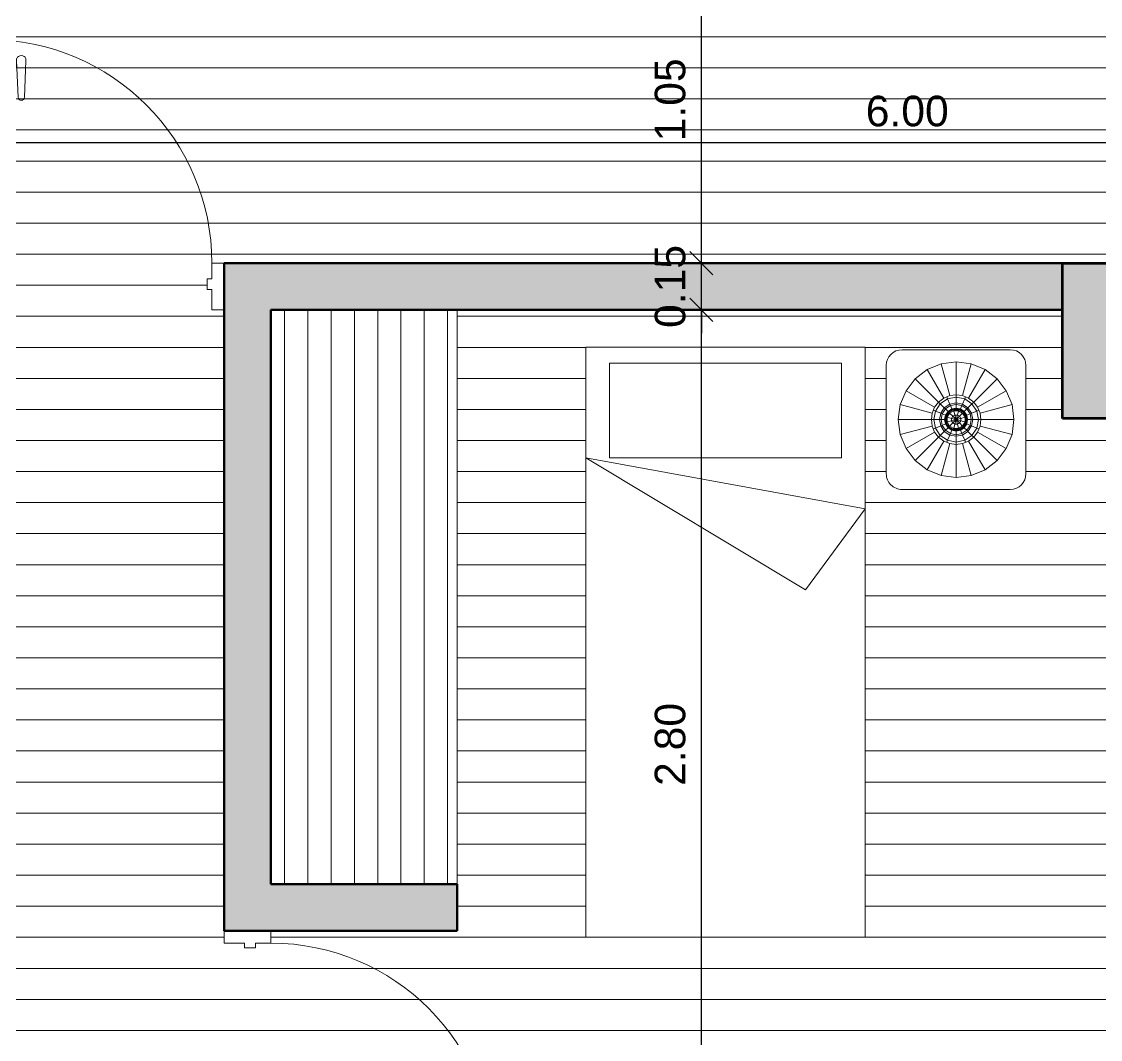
# Model space of a CAD drawing. Header units: metres. Extents: x 11 to 152, y 1 to 34.
# Drawn here: x 46.392 to 49.868, y 18.818 to 22.096 of the extents above; entities that cross this region are included whole.
import ezdxf

# ---------------------------------------------------------------- set-up
doc = ezdxf.new("R2010")
doc.units = ezdxf.units.M
for name, color, linetype, lineweight in [('A-ANNO-DIMS', 211, 'Continuous', 9), ('A-DETL-GENF', 92, 'Continuous', 9), ('A-DOOR', 31, 'Continuous', 9), ('A-DOOR-1', 31, 'Continuous', 18), ('A-FLOR-PATT', 8, 'Continuous', 9), ('A-WALL-1', 113, 'Continuous', 50), ('A-WALL-PATT-1', 111, 'Continuous', 9), ('E-LITE-EQPM', 33, 'Continuous', 9), ('G-IMPT', 8, 'Continuous', 9), ('I-FURN', 30, 'Continuous', 9), ('S-COLS', 52, 'Continuous', 9), ('S-COLS-1', 52, 'Continuous', 100)]:
    doc.layers.add(name, color=color, linetype=linetype, lineweight=lineweight)
doc.styles.add('Arial_1', font='Arial.ttf', dxfattribs={"height": 0.098353})
doc.dimstyles.new('Cota_1_25', dxfattribs={"dimscale": 0.3048, "dimtxt": 0.1, "dimasz": 0.246063, "dimexe": 0, "dimexo": 0.0625, "dimgap": 0.164042, "dimtad": 1, "dimrnd": 0.01, "dimzin": 0, "dimdsep": 46, "dimtxsty": 'Arial_1', "dimblk1": 'OBLIQUE', "dimblk2": 'OBLIQUE', "dimsah": 1, "dimcen": 0.09, "dimazin": 0, "dimtfac": 1, "dimtdec": 4, "dimtix": 1, "dimtmove": 0, "dimatfit": 3, "dimfxl": 0, "dimfxlon": 1, "dimtvp": 1, "dimtolj": 1, "dimtzin": 0, "dimarcsym": 2})

# ---------------------------------------------------------------- blocks, each defined once
blk = doc.blocks.new('M_Concrete-Square-Column - 500 x 500mm-1435712-1 Piso')
at = {"layer": 'S-COLS'}
blk.add_hatch(color=256, dxfattribs=at).paths.add_polyline_path([(-0.25, 0.25), (-0.25, -0.25), (0.25, -0.25), (0.25, 0.25)], flags=0)
at = {"layer": 'S-COLS-1'}
for p, q in [((-0.25, 0.25), (0.25, 0.25)), ((-0.25, -0.25), (-0.25, 0.25)), ((0.25, 0.25), (0.25, -0.25)), ((0.25, -0.25), (-0.25, -0.25))]:
    blk.add_line(p, q, dxfattribs=at)
blk = doc.blocks.new('EA-Sencilla abisagrada - 80 x 210-1204422-1 Piso')
at = {"layer": 'A-DETL-GENF'}
for p, q in [((0.244, -0.6091), (0.239, -0.7263)), ((0.269, -0.7263), (0.264, -0.6091)), ((0.4, -0.7263), (0.405, -0.6091)), ((0.425, -0.6091), (0.43, -0.7263)), ((0.299, -0.6988), (0.304, -0.6863)), ((0.304, -0.6863), (0.309, -0.6863)), ((0.309, -0.7513), (0.309, -0.6863)), ((0.365, -0.6863), (0.36, -0.6863)), ((0.36, -0.7513), (0.36, -0.6863)), ((0.37, -0.6988), (0.365, -0.6863)), ((0.239, -0.7338), (0.239, -0.7263)), ((0.269, -0.7038), (0.269, -0.7338)), ((0.299, -0.7063), (0.269, -0.7063)), ((0.299, -0.7388), (0.299, -0.6988)), ((0.37, -0.7388), (0.37, -0.6988)), ((0.37, -0.7063), (0.4, -0.7063)), ((0.4, -0.7038), (0.4, -0.7338)), ((0.43, -0.7338), (0.43, -0.7263)), ((0.269, -0.7313), (0.299, -0.7313)), ((0.299, -0.7388), (0.304, -0.7513)), ((0.309, -0.7513), (0.304, -0.7513)), ((0.36, -0.7513), (0.365, -0.7513)), ((0.37, -0.7388), (0.365, -0.7513)), ((0.4, -0.7313), (0.37, -0.7313))]:
    blk.add_line(p, q, dxfattribs=at)
for centre, radius, start, end in [((0.254, -0.6095), 0.01, 2.4476, 177.5524), ((0.415, -0.6095), 0.01, 2.4476, 177.5524), ((0.254, -0.7276), 0.0162, 202.6199, 337.3801), ((0.415, -0.7276), 0.0162, 202.6199, 337.3801)]:
    blk.add_arc(centre, radius, start, end, dxfattribs=at)
at = {"layer": 'A-DOOR'}
blk.add_arc((0.36, -0.075), 0.72, 180, 270, dxfattribs=at)
at = {"layer": 'A-DOOR-1'}
for p, q in [((-0.4, 0.075), (-0.36, 0.075)), ((-0.36, 0.075), (-0.36, 0.01)), ((0.36, 0.075), (0.4, 0.075)), ((0.36, 0.01), (0.36, 0.075)), ((-0.36, 0.01), (-0.345, 0.01)), ((-0.345, 0.01), (-0.345, -0.025)), ((0.345, 0.01), (0.36, 0.01)), ((0.345, -0.025), (0.345, 0.01)), ((-0.36, -0.025), (-0.36, -0.075)), ((-0.345, -0.025), (-0.36, -0.025)), ((0.36, -0.025), (0.345, -0.025)), ((0.36, -0.075), (0.36, -0.025)), ((-0.36, -0.075), (-0.4, -0.075)), ((0.309, -0.075), (0.309, -0.795)), ((0.36, -0.075), (0.309, -0.075)), ((0.36, -0.075), (0.36, -0.795)), ((0.4, -0.075), (0.36, -0.075)), ((0.36, -0.795), (0.309, -0.795))]:
    blk.add_line(p, q, dxfattribs=at)
blk = doc.blocks.new('Bed-Standard - Twin colombia 90x190-1381556-1 Piso')
at = {"layer": 'I-FURN'}
for p, q in [((-0.1785, 0.9956), (0.7215, 0.9956)), ((-0.1785, -0.9044), (-0.1785, 0.9956)), ((0.7215, 0.9956), (0.7215, -0.9044)), ((0.0139, -0.1236), (-0.1785, -0.3842)), ((0.7215, -0.5488), (0.0139, -0.1236)), ((0.7215, -0.5488), (-0.1785, -0.3842)), ((-0.1023, -0.5488), (0.6453, -0.5488)), ((-0.1023, -0.8536), (-0.1023, -0.5488)), ((0.6453, -0.8536), (0.6453, -0.5488)), ((-0.1023, -0.8536), (0.6453, -0.8536)), ((0.7215, -0.9044), (-0.1785, -0.9044))]:
    blk.add_line(p, q, dxfattribs=at)
blk = doc.blocks.new('M_Table-End - nochero-1381557-1 Piso')
at = {"layer": 'I-FURN'}
for p, q in [((0.0545, 0.0726), (0.4029, 0.0726)), ((0.0037, -0.3266), (0.0037, 0.0218)), ((0.4537, 0.0218), (0.4537, -0.3266)), ((0.4029, -0.3774), (0.0545, -0.3774))]:
    blk.add_line(p, q, dxfattribs=at)
for centre, start, end in [((0.0545, 0.0218), 90, 180), ((0.4029, 0.0218), 0, 90), ((0.0545, -0.3266), 180, 270), ((0.4029, -0.3266), 270, 0)]:
    blk.add_arc(centre, 0.0508, start, end, dxfattribs=at)
blk = doc.blocks.new('Lamp38i - Name-1374313-1 Piso')
at = {"layer": 'G-IMPT'}
for p, q in [((0, 0.0381), (0, 0.0265)), ((-0.0265, 0), (-0.0381, 0)), ((0, -0.0381), (0, -0.0265)), ((0.0265, 0), (0.0381, 0))]:
    blk.add_line(p, q, dxfattribs=at)
blk = doc.blocks.new('Lamp38i - 12zlmp38i_dwg-1374311-1 Piso')
at = {"layer": 'G-IMPT'}
for p, q in [((-0.0482, 0.18), (-0.0931, 0.1613)), ((0, 0.1863), (-0.0482, 0.18)), ((-0.0207, 0.0772), (-0.0482, 0.18)), ((0.0482, 0.18), (0, 0.1863)), ((0, 0.0799), (0, 0.1863)), ((0.0207, 0.0772), (0.0482, 0.18)), ((0.0482, 0.18), (0.0931, 0.1613)), ((-0.1317, 0.1317), (-0.0931, 0.1613)), ((-0.04, 0.0693), (-0.0931, 0.1613)), ((0.04, 0.0693), (0.0931, 0.1613)), ((0.1317, 0.1317), (0.0931, 0.1613)), ((-0.1317, 0.1317), (-0.1613, 0.0931)), ((-0.1317, 0.1317), (-0.0565, 0.0565)), ((0.0565, 0.0565), (0.1317, 0.1317)), ((0.1613, 0.0931), (0.1317, 0.1317)), ((-0.1613, 0.0931), (-0.18, 0.0482)), ((-0.1613, 0.0931), (-0.0693, 0.04)), ((-0.0207, 0.0772), (-0.04, 0.0693)), ((-0.0303, 0.0732), (-0.0276, 0.0667)), ((-0.0276, 0.0667), (0, 0.0722)), ((0, 0.0799), (-0.0207, 0.0772)), ((0.0207, 0.0772), (0, 0.0799)), ((0, 0.0799), (0, 0.0722)), ((0.0276, 0.0667), (0, 0.0722)), ((0, 0.0539), (0, 0.0722)), ((0.04, 0.0693), (0.0207, 0.0772)), ((0.0276, 0.0667), (0.0303, 0.0732)), ((0.0693, 0.04), (0.1613, 0.0931)), ((0.18, 0.0482), (0.1613, 0.0931)), ((-0.18, 0.0482), (-0.1863, 0)), ((-0.0772, 0.0207), (-0.18, 0.0482)), ((-0.0693, 0.04), (-0.0772, 0.0207)), ((-0.0565, 0.0565), (-0.0693, 0.04)), ((-0.0511, 0.0511), (-0.0667, 0.0276)), ((-0.04, 0.0693), (-0.0565, 0.0565)), ((-0.0511, 0.0511), (-0.0565, 0.0565)), ((-0.0511, 0.0511), (-0.0276, 0.0667)), ((-0.0511, 0.0511), (-0.0381, 0.0381)), ((-0.0498, 0.0206), (-0.0381, 0.0381)), ((-0.0498, 0.0206), (-0.0381, 0.0381)), ((-0.0206, 0.0498), (-0.0381, 0.0381)), ((-0.0381, 0.0381), (-0.0206, 0.0498)), ((-0.0344, 0.0344), (-0.0381, 0.0381)), ((-0.0344, 0.0344), (-0.0186, 0.0449)), ((-0.0276, 0.0667), (-0.0206, 0.0498)), ((-0.0206, 0.0498), (0, 0.0539)), ((0, 0.0539), (-0.0206, 0.0498)), ((-0.0186, 0.0449), (-0.0206, 0.0498)), ((0, 0.0486), (-0.0186, 0.0449)), ((-0.0186, 0.0449), (-0.0142, 0.0343)), ((0, 0.0371), (-0.0142, 0.0343)), ((0, 0.0351), (-0.0134, 0.0324)), ((0.0206, 0.0498), (0, 0.0539)), ((0, 0.0539), (0.0206, 0.0498)), ((0, 0.0486), (0, 0.0539)), ((0, 0.0371), (0, 0.0486)), ((0.0186, 0.0449), (0, 0.0486)), ((0, 0.0351), (0, 0.0371)), ((0.0142, 0.0343), (0, 0.0371)), ((0, 0.0351), (0.0134, 0.0324)), ((0, 0.0331), (0, 0.0351)), ((0.0142, 0.0343), (0.0186, 0.0449)), ((0.0186, 0.0449), (0.0206, 0.0498)), ((0.0186, 0.0449), (0.0344, 0.0344)), ((0.0276, 0.0667), (0.0206, 0.0498)), ((0.0381, 0.0381), (0.0206, 0.0498)), ((0.0206, 0.0498), (0.0381, 0.0381)), ((0.0511, 0.0511), (0.0276, 0.0667)), ((0.0344, 0.0344), (0.0381, 0.0381)), ((0.0511, 0.0511), (0.0381, 0.0381)), ((0.0498, 0.0206), (0.0381, 0.0381)), ((0.0498, 0.0206), (0.0381, 0.0381)), ((0.0565, 0.0565), (0.04, 0.0693)), ((0.0511, 0.0511), (0.0565, 0.0565)), ((0.0511, 0.0511), (0.0667, 0.0276)), ((0.0693, 0.04), (0.0565, 0.0565)), ((0.0772, 0.0207), (0.0693, 0.04)), ((0.0772, 0.0207), (0.18, 0.0482)), ((0.1863, 0), (0.18, 0.0482)), ((-0.0772, 0.0207), (-0.0799, 0)), ((-0.0732, 0.0303), (-0.0667, 0.0276)), ((-0.0722, 0), (-0.0667, 0.0276)), ((-0.0498, 0.0206), (-0.0667, 0.0276)), ((-0.0498, 0.0206), (-0.0539, 0)), ((-0.0539, 0), (-0.0498, 0.0206)), ((-0.0449, 0.0186), (-0.0498, 0.0206)), ((-0.0449, 0.0186), (-0.0486, 0)), ((-0.0449, 0.0186), (-0.0344, 0.0344)), ((-0.0343, 0.0142), (-0.0449, 0.0186)), ((-0.0371, 0), (-0.0343, 0.0142)), ((-0.0351, 0), (-0.0324, 0.0134)), ((-0.0262, 0.0262), (-0.0344, 0.0344)), ((-0.0343, 0.0142), (-0.0262, 0.0262)), ((-0.0324, 0.0134), (-0.0343, 0.0142)), ((-0.0319, 0.0065), (-0.0331, 0)), ((-0.0324, 0.0134), (-0.0248, 0.0248)), ((-0.0306, 0.0127), (-0.0324, 0.0134)), ((-0.0319, 0.0085), (-0.0233, 0.0233)), ((-0.0319, 0.0085), (-0.0319, -0.0085)), ((-0.0319, 0.0085), (-0.0287, 0.0077)), ((-0.0306, 0.0127), (-0.0312, 0.0096)), ((-0.0306, 0.0127), (-0.0234, 0.0234)), ((-0.0287, 0.0077), (-0.021, 0.021)), ((-0.0287, 0.0077), (-0.0147, 0.0039)), ((-0.0287, 0.0077), (-0.0286, -0.0077)), ((-0.0262, 0.0262), (-0.0142, 0.0343)), ((-0.0262, 0.0262), (-0.0248, 0.0248)), ((-0.0248, 0.0248), (-0.0134, 0.0324)), ((-0.0234, 0.0234), (-0.0248, 0.0248)), ((-0.0234, 0.0234), (-0.0127, 0.0306)), ((-0.0233, 0.0233), (-0.0085, 0.0319)), ((-0.0233, 0.0233), (-0.021, 0.021)), ((-0.021, 0.021), (-0.0077, 0.0287)), ((-0.021, 0.021), (-0.0108, 0.0108)), ((-0.0147, 0.0039), (-0.0108, 0.0108)), ((-0.0147, 0.0039), (-0.0147, -0.0039)), ((-0.0147, 0.0039), (0, 0)), ((-0.0142, 0.0343), (-0.0134, 0.0324)), ((-0.0127, 0.0306), (-0.0134, 0.0324)), ((-0.0096, 0.0312), (-0.0127, 0.0306)), ((-0.0039, 0.0147), (-0.0108, 0.0108)), ((0, 0), (-0.0108, 0.0108)), ((0.0085, 0.0319), (-0.0085, 0.0319)), ((-0.0077, 0.0287), (-0.0085, 0.0319)), ((0.0077, 0.0287), (-0.0077, 0.0287)), ((-0.0077, 0.0287), (-0.0039, 0.0147)), ((0, 0.0331), (-0.0065, 0.0319)), ((0.0039, 0.0147), (-0.0039, 0.0147)), ((0, 0), (-0.0039, 0.0147)), ((0, 0.0319), (0, 0.0331)), ((0.0065, 0.0319), (0, 0.0331)), ((0.0039, 0.0147), (0, 0)), ((0.0108, 0.0108), (0, 0)), ((0.0147, 0.0039), (0, 0)), ((0.0077, 0.0287), (0.0039, 0.0147)), ((0.0108, 0.0108), (0.0039, 0.0147)), ((0.0085, 0.0319), (0.0077, 0.0287)), ((0.021, 0.021), (0.0077, 0.0287)), ((0.0085, 0.0319), (0.0233, 0.0233)), ((0.0127, 0.0306), (0.0096, 0.0312)), ((0.021, 0.021), (0.0108, 0.0108)), ((0.0147, 0.0039), (0.0108, 0.0108)), ((0.0127, 0.0306), (0.0134, 0.0324)), ((0.0127, 0.0306), (0.0234, 0.0234)), ((0.0134, 0.0324), (0.0142, 0.0343)), ((0.0134, 0.0324), (0.0248, 0.0248)), ((0.0142, 0.0343), (0.0262, 0.0262)), ((0.0286, 0.0077), (0.0147, 0.0039)), ((0.0147, -0.0039), (0.0147, 0.0039)), ((0.021, 0.021), (0.0233, 0.0233)), ((0.0286, 0.0077), (0.021, 0.021)), ((0.0319, 0.0085), (0.0233, 0.0233)), ((0.0234, 0.0234), (0.0248, 0.0248)), ((0.0306, 0.0127), (0.0234, 0.0234)), ((0.0262, 0.0262), (0.0248, 0.0248)), ((0.0324, 0.0134), (0.0248, 0.0248)), ((0.0344, 0.0344), (0.0262, 0.0262)), ((0.0343, 0.0142), (0.0262, 0.0262)), ((0.0319, 0.0085), (0.0286, 0.0077)), ((0.0286, -0.0077), (0.0286, 0.0077)), ((0.0306, 0.0127), (0.0324, 0.0134)), ((0.0306, 0.0127), (0.0312, 0.0096)), ((0.0319, -0.0085), (0.0319, 0.0085)), ((0.0319, 0.0065), (0.0331, 0)), ((0.0324, 0.0134), (0.0343, 0.0142)), ((0.0351, 0), (0.0324, 0.0134)), ((0.0343, 0.0142), (0.0449, 0.0186)), ((0.0371, 0), (0.0343, 0.0142)), ((0.0449, 0.0186), (0.0344, 0.0344)), ((0.0449, 0.0186), (0.0498, 0.0206)), ((0.0449, 0.0186), (0.0486, 0)), ((0.0498, 0.0206), (0.0667, 0.0276)), ((0.0498, 0.0206), (0.0539, 0)), ((0.0539, 0), (0.0498, 0.0206)), ((0.0732, 0.0303), (0.0667, 0.0276)), ((0.0722, 0), (0.0667, 0.0276)), ((0.0799, 0), (0.0772, 0.0207)), ((-0.1863, 0), (-0.18, -0.0482)), ((-0.0799, 0), (-0.1863, 0)), ((-0.0772, -0.0207), (-0.18, -0.0482)), ((-0.0799, 0), (-0.0772, -0.0207)), ((-0.0722, 0), (-0.0799, 0)), ((-0.0772, -0.0207), (-0.0693, -0.04)), ((-0.0667, -0.0276), (-0.0732, -0.0303)), ((-0.0722, 0), (-0.0539, 0)), ((-0.0722, 0), (-0.0667, -0.0276)), ((-0.0667, -0.0276), (-0.0498, -0.0206)), ((-0.0667, -0.0276), (-0.0511, -0.0511)), ((-0.0539, 0), (-0.0498, -0.0206)), ((-0.0539, 0), (-0.0498, -0.0206)), ((-0.0486, 0), (-0.0539, 0)), ((-0.0449, -0.0186), (-0.0498, -0.0206)), ((-0.0498, -0.0206), (-0.0381, -0.0381)), ((-0.0381, -0.0381), (-0.0498, -0.0206)), ((-0.0371, 0), (-0.0486, 0)), ((-0.0486, 0), (-0.0449, -0.0186)), ((-0.0343, -0.0142), (-0.0449, -0.0186)), ((-0.0344, -0.0344), (-0.0449, -0.0186)), ((-0.0344, -0.0344), (-0.0381, -0.0381)), ((-0.0351, 0), (-0.0371, 0)), ((-0.0371, 0), (-0.0343, -0.0142)), ((-0.0351, 0), (-0.0324, -0.0134)), ((-0.0331, 0), (-0.0351, 0)), ((-0.0344, -0.0344), (-0.0262, -0.0262)), ((-0.0344, -0.0344), (-0.0186, -0.0449)), ((-0.0343, -0.0142), (-0.0324, -0.0134)), ((-0.0262, -0.0262), (-0.0343, -0.0142)), ((-0.0319, 0), (-0.0331, 0)), ((-0.0331, 0), (-0.0319, -0.0065)), ((-0.0306, -0.0127), (-0.0324, -0.0134)), ((-0.0324, -0.0134), (-0.0248, -0.0248)), ((-0.0319, -0.0085), (-0.0286, -0.0077)), ((-0.0319, -0.0085), (-0.0233, -0.0233)), ((-0.0312, -0.0096), (-0.0306, -0.0127)), ((-0.0306, -0.0127), (-0.0234, -0.0234)), ((-0.0286, -0.0077), (-0.0147, -0.0039)), ((-0.0286, -0.0077), (-0.021, -0.021)), ((-0.0262, -0.0262), (-0.0248, -0.0248)), ((-0.0262, -0.0262), (-0.0142, -0.0343)), ((-0.0234, -0.0234), (-0.0248, -0.0248)), ((-0.0248, -0.0248), (-0.0134, -0.0324)), ((-0.0234, -0.0234), (-0.0127, -0.0306)), ((-0.0233, -0.0233), (-0.021, -0.021)), ((-0.0233, -0.0233), (-0.0085, -0.0319)), ((-0.0108, -0.0108), (-0.021, -0.021)), ((-0.021, -0.021), (-0.0077, -0.0286)), ((-0.0186, -0.0449), (-0.0142, -0.0343)), ((-0.0147, -0.0039), (0, 0)), ((-0.0147, -0.0039), (-0.0108, -0.0108)), ((-0.0142, -0.0343), (-0.0134, -0.0324)), ((0, -0.0371), (-0.0142, -0.0343)), ((-0.0127, -0.0306), (-0.0134, -0.0324)), ((0, -0.0351), (-0.0134, -0.0324)), ((-0.0096, -0.0312), (-0.0127, -0.0306)), ((-0.0108, -0.0108), (0, 0)), ((-0.0108, -0.0108), (-0.0039, -0.0147)), ((-0.0077, -0.0286), (-0.0085, -0.0319)), ((-0.0085, -0.0319), (0.0085, -0.0319)), ((-0.0077, -0.0286), (-0.0039, -0.0147)), ((-0.0077, -0.0286), (0.0077, -0.0287)), ((0, -0.0331), (-0.0065, -0.0319)), ((-0.0039, -0.0147), (0, 0)), ((-0.0039, -0.0147), (0.0039, -0.0147)), ((0.0039, -0.0147), (0, 0)), ((0.0108, -0.0108), (0, 0)), ((0.0147, -0.0039), (0, 0)), ((0, -0.0319), (0, -0.0331)), ((0.0065, -0.0319), (0, -0.0331)), ((0, -0.0351), (0.0134, -0.0324)), ((0, -0.0331), (0, -0.0351)), ((0, -0.0371), (0.0142, -0.0343)), ((0.0039, -0.0147), (0.0108, -0.0108)), ((0.0077, -0.0287), (0.0039, -0.0147)), ((0.0077, -0.0287), (0.021, -0.021)), ((0.0085, -0.0319), (0.0077, -0.0287)), ((0.0085, -0.0319), (0.0233, -0.0233)), ((0.0127, -0.0306), (0.0096, -0.0312)), ((0.0108, -0.0108), (0.0147, -0.0039)), ((0.0108, -0.0108), (0.021, -0.021)), ((0.0127, -0.0306), (0.0234, -0.0234)), ((0.0127, -0.0306), (0.0134, -0.0324)), ((0.0134, -0.0324), (0.0248, -0.0248)), ((0.0134, -0.0324), (0.0142, -0.0343)), ((0.0142, -0.0343), (0.0262, -0.0262)), ((0.0142, -0.0343), (0.0186, -0.0449)), ((0.0286, -0.0077), (0.0147, -0.0039)), ((0.0186, -0.0449), (0.0344, -0.0344)), ((0.0286, -0.0077), (0.021, -0.021)), ((0.0233, -0.0233), (0.021, -0.021)), ((0.0233, -0.0233), (0.0319, -0.0085)), ((0.0234, -0.0234), (0.0306, -0.0127)), ((0.0234, -0.0234), (0.0248, -0.0248)), ((0.0324, -0.0134), (0.0248, -0.0248)), ((0.0262, -0.0262), (0.0248, -0.0248)), ((0.0343, -0.0142), (0.0262, -0.0262)), ((0.0262, -0.0262), (0.0344, -0.0344)), ((0.0286, -0.0077), (0.0319, -0.0085)), ((0.0312, -0.0096), (0.0306, -0.0127)), ((0.0306, -0.0127), (0.0324, -0.0134)), ((0.0319, 0), (0.0331, 0)), ((0.0331, 0), (0.0319, -0.0065)), ((0.0351, 0), (0.0324, -0.0134)), ((0.0343, -0.0142), (0.0324, -0.0134)), ((0.0331, 0), (0.0351, 0)), ((0.0371, 0), (0.0343, -0.0142)), ((0.0343, -0.0142), (0.0449, -0.0186)), ((0.0344, -0.0344), (0.0449, -0.0186)), ((0.0344, -0.0344), (0.0381, -0.0381)), ((0.0351, 0), (0.0371, 0)), ((0.0371, 0), (0.0486, 0)), ((0.0381, -0.0381), (0.0498, -0.0206)), ((0.0381, -0.0381), (0.0498, -0.0206)), ((0.0486, 0), (0.0449, -0.0186)), ((0.0449, -0.0186), (0.0498, -0.0206)), ((0.0486, 0), (0.0539, 0)), ((0.0498, -0.0206), (0.0539, 0)), ((0.0539, 0), (0.0498, -0.0206)), ((0.0498, -0.0206), (0.0667, -0.0276)), ((0.0511, -0.0511), (0.0667, -0.0276)), ((0.0722, 0), (0.0539, 0)), ((0.0667, -0.0276), (0.0722, 0)), ((0.0732, -0.0303), (0.0667, -0.0276)), ((0.0693, -0.04), (0.0772, -0.0207)), ((0.0799, 0), (0.0722, 0)), ((0.0772, -0.0207), (0.0799, 0)), ((0.0772, -0.0207), (0.18, -0.0482)), ((0.0799, 0), (0.1863, 0)), ((0.18, -0.0482), (0.1863, 0)), ((-0.18, -0.0482), (-0.1613, -0.0931)), ((-0.1613, -0.0931), (-0.0693, -0.04)), ((-0.1317, -0.1317), (-0.0565, -0.0565)), ((-0.04, -0.0693), (-0.0931, -0.1613)), ((-0.0693, -0.04), (-0.0565, -0.0565)), ((-0.0511, -0.0511), (-0.0565, -0.0565)), ((-0.0565, -0.0565), (-0.04, -0.0693)), ((-0.0511, -0.0511), (-0.0381, -0.0381)), ((-0.0511, -0.0511), (-0.0276, -0.0667)), ((-0.04, -0.0693), (-0.0207, -0.0772)), ((-0.0381, -0.0381), (-0.0206, -0.0498)), ((-0.0381, -0.0381), (-0.0206, -0.0498)), ((-0.0303, -0.0732), (-0.0276, -0.0667)), ((-0.0206, -0.0498), (-0.0276, -0.0667)), ((-0.0276, -0.0667), (0, -0.0722)), ((-0.0186, -0.0449), (-0.0206, -0.0498)), ((-0.0206, -0.0498), (0, -0.0539)), ((0, -0.0539), (-0.0206, -0.0498)), ((0, -0.0486), (-0.0186, -0.0449)), ((0, -0.0351), (0, -0.0371)), ((0, -0.0371), (0, -0.0486)), ((0.0186, -0.0449), (0, -0.0486)), ((0, -0.0486), (0, -0.0539)), ((0, -0.0539), (0.0206, -0.0498)), ((0, -0.0539), (0.0206, -0.0498)), ((0, -0.0539), (0, -0.0722)), ((0.0276, -0.0667), (0, -0.0722)), ((0.0186, -0.0449), (0.0206, -0.0498)), ((0.0206, -0.0498), (0.0381, -0.0381)), ((0.0206, -0.0498), (0.0381, -0.0381)), ((0.0206, -0.0498), (0.0276, -0.0667)), ((0.0207, -0.0772), (0.04, -0.0693)), ((0.0276, -0.0667), (0.0511, -0.0511)), ((0.0303, -0.0732), (0.0276, -0.0667)), ((0.0381, -0.0381), (0.0511, -0.0511)), ((0.04, -0.0693), (0.0565, -0.0565)), ((0.04, -0.0693), (0.0931, -0.1613)), ((0.0565, -0.0565), (0.0511, -0.0511)), ((0.0693, -0.04), (0.0565, -0.0565)), ((0.0565, -0.0565), (0.1317, -0.1317)), ((0.0693, -0.04), (0.1613, -0.0931)), ((0.1613, -0.0931), (0.18, -0.0482)), ((-0.1613, -0.0931), (-0.1317, -0.1317)), ((-0.0482, -0.18), (-0.0207, -0.0772)), ((0, -0.0799), (-0.0207, -0.0772)), ((0, -0.0799), (0, -0.0722)), ((0, -0.0799), (0.0207, -0.0772)), ((0, -0.0799), (0, -0.1863)), ((0.0207, -0.0772), (0.0482, -0.18)), ((0.1613, -0.0931), (0.1317, -0.1317)), ((-0.1317, -0.1317), (-0.0931, -0.1613)), ((0.0931, -0.1613), (0.1317, -0.1317)), ((-0.0931, -0.1613), (-0.0482, -0.18)), ((0.0482, -0.18), (0.0931, -0.1613)), ((-0.0482, -0.18), (0, -0.1863)), ((0, -0.1863), (0.0482, -0.18))]:
    blk.add_line(p, q, dxfattribs=at)
at = {"xscale": 1.2, "yscale": 1.2, "zscale": 1.2}
blk.add_blockref('Lamp38i - Name-1374313-1 Piso', (0, 0), dxfattribs=at)
blk = doc.blocks.new('Lamp38i - 100 Watt Incandescent-1381558-1 Piso')
at = {"extrusion": (0, 0, -1), "zscale": -1, "rotation": 180}
blk.add_blockref('Lamp38i - 12zlmp38i_dwg-1374311-1 Piso', (0, 0), dxfattribs=at)
blk = doc.blocks.new('mesa33 - mesa001-1820009-1 Piso')
at = {"layer": 'I-FURN'}
h = blk.add_hatch(dxfattribs=at)
h.set_pattern_fill('FP_26', color=256, style=0, pattern_type=2)
h.set_pattern_definition([(226.11, (-6.905, 15.092), (0.0540504, -0.0519957), [])])
h.paths.add_polyline_path([(0.4336, -0.9747), (-0.8489, -2.3079), (-0.4165, -2.7239), (0.866, -1.3907)], flags=0)
blk.add_line((0.4336, -0.9747), (-0.8489, -2.3079), dxfattribs=at)
blk = doc.blocks.new('EA-Sencilla abisagrada - 80 x 210-1204405-1 Piso')
at = {"layer": 'A-DETL-GENF'}
for p, q in [((0.239, 0.7338), (0.239, 0.7263)), ((0.269, 0.7038), (0.269, 0.7338)), ((0.269, 0.7313), (0.299, 0.7313)), ((0.299, 0.7388), (0.304, 0.7513)), ((0.299, 0.7388), (0.299, 0.6988)), ((0.309, 0.7513), (0.304, 0.7513)), ((0.309, 0.7513), (0.309, 0.6863)), ((0.36, 0.7513), (0.365, 0.7513)), ((0.36, 0.7513), (0.36, 0.6863)), ((0.37, 0.7388), (0.365, 0.7513)), ((0.37, 0.7388), (0.37, 0.6988)), ((0.4, 0.7313), (0.37, 0.7313)), ((0.4, 0.7038), (0.4, 0.7338)), ((0.43, 0.7338), (0.43, 0.7263)), ((0.244, 0.6091), (0.239, 0.7263)), ((0.269, 0.7263), (0.264, 0.6091)), ((0.299, 0.7063), (0.269, 0.7063)), ((0.299, 0.6988), (0.304, 0.6863)), ((0.37, 0.6988), (0.365, 0.6863)), ((0.37, 0.7063), (0.4, 0.7063)), ((0.4, 0.7263), (0.405, 0.6091)), ((0.425, 0.6091), (0.43, 0.7263)), ((0.304, 0.6863), (0.309, 0.6863)), ((0.365, 0.6863), (0.36, 0.6863))]:
    blk.add_line(p, q, dxfattribs=at)
for centre, radius, start, end in [((0.254, 0.7276), 0.0162, 22.6199, 157.3801), ((0.415, 0.7276), 0.0162, 22.6199, 157.3801), ((0.254, 0.6095), 0.01, 182.4476, 357.5524), ((0.415, 0.6095), 0.01, 182.4476, 357.5524)]:
    blk.add_arc(centre, radius, start, end, dxfattribs=at)
at = {"layer": 'A-DOOR'}
blk.add_arc((0.36, 0.075), 0.72, 90, 180, dxfattribs=at)
at = {"layer": 'A-DOOR-1'}
for p, q in [((0.309, 0.075), (0.309, 0.795)), ((0.36, 0.795), (0.309, 0.795)), ((0.36, 0.075), (0.36, 0.795)), ((-0.36, 0.075), (-0.4, 0.075)), ((-0.36, 0.025), (-0.36, 0.075)), ((0.36, 0.075), (0.309, 0.075)), ((0.4, 0.075), (0.36, 0.075)), ((0.36, 0.075), (0.36, 0.025)), ((-0.345, 0.025), (-0.36, 0.025)), ((-0.345, -0.01), (-0.345, 0.025)), ((0.36, 0.025), (0.345, 0.025)), ((0.345, 0.025), (0.345, -0.01)), ((-0.36, -0.075), (-0.36, -0.01)), ((-0.36, -0.01), (-0.345, -0.01)), ((0.345, -0.01), (0.36, -0.01)), ((0.36, -0.01), (0.36, -0.075)), ((-0.4, -0.075), (-0.36, -0.075)), ((0.36, -0.075), (0.4, -0.075))]:
    blk.add_line(p, q, dxfattribs=at)
blk = doc.blocks.new('_Oblique')
at = {"color": 0, "linetype": 'ByBlock', "lineweight": -2}
blk.add_line((-0.5, -0.5), (0.5, 0.5), dxfattribs=at)
blk = doc.blocks.new('DIMBLOCK7-1 Piso')
at = {"layer": 'A-ANNO-DIMS', "color": 0, "lineweight": -2, "transparency": 16777216}
blk.add_line((48.5818, 18.3682), (48.5818, 21.1682), dxfattribs=at)
at = {"layer": 'Defpoints', "color": 0, "transparency": 16777216}
for p in [(48.5818, 21.1682), (48.5818, 21.1682), (48.5818, 18.3682)]:
    blk.add_point(p, dxfattribs=at)
at = {"layer": 'A-ANNO-DIMS', "color": 0, "lineweight": -2, "transparency": 16777216, "xscale": 0.075, "yscale": 0.075, "zscale": 0.075}
for p, rotation in [((48.5818, 21.1682), 90), ((48.5818, 18.3682), 270)]:
    blk.add_blockref('_Oblique', p, dxfattribs=dict(at, rotation=rotation))
at = {"layer": 'A-ANNO-DIMS', "color": 0, "transparency": 16777216, "insert": (48.4816, 19.7682), "char_height": 0.09835, "attachment_point": 5, "rotation": 90, "style": 'Arial_1'}
blk.add_mtext('\\A1;2.80', dxfattribs=at)
blk = doc.blocks.new('DIMBLOCK8-1 Piso')
at = {"layer": 'A-ANNO-DIMS', "color": 0, "lineweight": -2, "transparency": 16777216}
for p, q in [((48.5818, 21.3182), (48.5818, 21.3932)), ((48.5818, 21.1682), (48.5818, 21.3182)), ((48.5818, 21.1682), (48.5818, 21.0932))]:
    blk.add_line(p, q, dxfattribs=at)
at = {"layer": 'Defpoints', "color": 0, "transparency": 16777216}
for p in [(48.5818, 21.3182), (48.5818, 21.3182), (48.5818, 21.1682)]:
    blk.add_point(p, dxfattribs=at)
at = {"layer": 'A-ANNO-DIMS', "color": 0, "lineweight": -2, "transparency": 16777216, "xscale": 0.075, "yscale": 0.075, "zscale": 0.075}
for p, rotation in [((48.5818, 21.3182), 270), ((48.5818, 21.1682), 90)]:
    blk.add_blockref('_Oblique', p, dxfattribs=dict(at, rotation=rotation))
at = {"layer": 'A-ANNO-DIMS', "color": 0, "transparency": 16777216, "insert": (48.4816, 21.2432), "char_height": 0.09835, "attachment_point": 5, "rotation": 90, "style": 'Arial_1'}
blk.add_mtext('\\A1;0.15', dxfattribs=at)
blk = doc.blocks.new('DIMBLOCK9-1 Piso')
at = {"layer": 'A-ANNO-DIMS', "color": 0, "lineweight": -2, "transparency": 16777216}
blk.add_line((48.5818, 21.3182), (48.5818, 22.37), dxfattribs=at)
at = {"layer": 'Defpoints', "color": 0, "transparency": 16777216}
for p in [(48.5818, 22.37), (48.5818, 22.37), (48.5818, 21.3182)]:
    blk.add_point(p, dxfattribs=at)
at = {"layer": 'A-ANNO-DIMS', "color": 0, "lineweight": -2, "transparency": 16777216, "xscale": 0.075, "yscale": 0.075, "zscale": 0.075}
for p, rotation in [((48.5818, 22.37), 90), ((48.5818, 21.3182), 270)]:
    blk.add_blockref('_Oblique', p, dxfattribs=dict(at, rotation=rotation))
at = {"layer": 'A-ANNO-DIMS', "color": 0, "transparency": 16777216, "insert": (48.4816, 21.8441), "char_height": 0.09835, "attachment_point": 5, "rotation": 90, "style": 'Arial_1'}
blk.add_mtext('\\A1;1.05', dxfattribs=at)
blk = doc.blocks.new('DIMBLOCK53-1 Piso')
at = {"layer": 'A-ANNO-DIMS', "color": 0, "lineweight": -2, "transparency": 16777216}
blk.add_line((46.2449, 21.7073), (52.2456, 21.7073), dxfattribs=at)
at = {"layer": 'Defpoints', "color": 0, "transparency": 16777216}
for p in [(46.2449, 21.7073), (52.2456, 21.7073), (52.2456, 21.7073)]:
    blk.add_point(p, dxfattribs=at)
at = {"layer": 'A-ANNO-DIMS', "color": 0, "lineweight": -2, "transparency": 16777216, "xscale": 0.075, "yscale": 0.075, "zscale": 0.075, "rotation": 180}
blk.add_blockref('_Oblique', (46.2449, 21.7073), dxfattribs=at)
at = {"layer": 'A-ANNO-DIMS', "color": 0, "lineweight": -2, "transparency": 16777216, "xscale": 0.075, "yscale": 0.075, "zscale": 0.075}
blk.add_blockref('_Oblique', (52.2456, 21.7073), dxfattribs=at)
at = {"layer": 'A-ANNO-DIMS', "color": 0, "transparency": 16777216, "insert": (49.2452, 21.8075), "char_height": 0.09835, "attachment_point": 5, "style": 'Arial_1'}
blk.add_mtext('\\A1;6.00', dxfattribs=at)

msp = doc.modelspace()

# ---------------------------------------------------------------- hatches: boundary and pattern name
at = {"layer": 'A-FLOR-PATT'}
h = msp.add_hatch(dxfattribs=at)
h.set_pattern_fill('FP_13', color=256, style=0, pattern_type=2)
h.set_pattern_definition([(180, (18.21, 11.047), (-1e-17, -0.1), [])])
h.paths.add_polyline_path([(49.2278, 15.6182), (49.7451, 15.6182), (49.7451, 15.9682), (50.0952, 15.9682), (50.0952, 16.2182), (50.2452, 16.2182), (50.2452, 18.2182), (47.0049, 18.2182), (47.0049, 18.2682), (46.9899, 18.2682), (46.9899, 18.3032), (47.0049, 18.3032), (47.0049, 18.3682), (47.0449, 18.3682), (47.0449, 18.4082), (47.1099, 18.4082), (47.1099, 18.4232), (47.1449, 18.4232), (47.1449, 18.4082), (47.1949, 18.4082), (47.1949, 18.3682), (50.0952, 18.3682), (50.0952, 18.8182), (50.2452, 18.8182), (50.2451, 20.8182), (49.7451, 20.8182), (49.7451, 21.1682), (47.7949, 21.1682), (47.7949, 19.1682), (47.1949, 19.1682), (47.1949, 19.1282), (47.1449, 19.1282), (47.1449, 19.1132), (47.1099, 19.1132), (47.1099, 19.1282), (47.0449, 19.1282), (47.0449, 21.1682), (47.0049, 21.1682), (47.0049, 21.2332), (46.9899, 21.2332), (46.9899, 21.2682), (47.0049, 21.2682), (47.0049, 21.3182), (50.2452, 21.3182), (50.2452, 20.9682), (52.2456, 20.9682), (52.2456, 24.62), (48.0952, 24.62), (48.0952, 22.37), (47.1449, 22.37), (47.1449, 22.52), (47.3452, 22.52), (47.3452, 24.02), (46.2449, 24.02), (46.2449, 21.3182), (46.2849, 21.3182), (46.2849, 21.2682), (46.2999, 21.2682), (46.2999, 21.2332), (46.2849, 21.2332), (46.2849, 21.1682), (46.2449, 21.1682), (46.2449, 19.72), (46.0949, 19.72), (46.0949, 18.3682), (46.2849, 18.3682), (46.2849, 18.3032), (46.2999, 18.3032), (46.2999, 18.2682), (46.2849, 18.2682), (46.2849, 18.2182), (46.2449, 18.2182), (46.2449, 17.4182), (46.8609, 17.4182), (46.8609, 15.6182), (49.1951, 15.6182)], flags=0)
h.paths.add_polyline_path([(47.8102, 15.6989), (47.8102, 17.5989), (48.7102, 17.5989), (48.7102, 15.6989), (48.2428, 15.6989)], flags=0)
h.paths.add_polyline_path([(49.177, 15.7066), (48.8286, 15.7066), (48.8154, 15.7084), (48.8032, 15.7134), (48.7926, 15.7215), (48.7846, 15.732), (48.7795, 15.7443), (48.7778, 15.7617), (48.7778, 16.1058), (48.7795, 16.119), (48.7846, 16.1312), (48.7926, 16.1418), (48.8032, 16.1498), (48.8154, 16.1549), (48.8286, 16.1566), (49.177, 16.1566), (49.1901, 16.1549), (49.2024, 16.1498), (49.2129, 16.1418), (49.2209, 16.1312), (49.226, 16.119), (49.2278, 16.1058), (49.2278, 15.7574), (49.226, 15.7443), (49.2209, 15.732), (49.2129, 15.7215), (49.2024, 15.7134), (49.1901, 15.7084)], flags=0)
h.paths.add_polyline_path([(47.3434, 15.7066), (47.3302, 15.7084), (47.318, 15.7134), (47.3054, 15.7242), (47.2994, 15.732), (47.2943, 15.7443), (47.2926, 15.7617), (47.2926, 16.1058), (47.2943, 16.119), (47.2994, 16.1312), (47.3074, 16.1418), (47.318, 16.1498), (47.3302, 16.1549), (47.3434, 16.1566), (47.6918, 16.1566), (47.7049, 16.1549), (47.7172, 16.1498), (47.7277, 16.1418), (47.7357, 16.1312), (47.7408, 16.119), (47.7426, 16.1058), (47.7426, 15.7574), (47.7408, 15.7443), (47.7357, 15.732), (47.7277, 15.7215), (47.7172, 15.7134), (47.7049, 15.7084), (47.6918, 15.7066)], flags=0)
h.paths.add_polyline_path([(48.582, 19.1471), (48.2101, 19.1471), (48.2101, 21.0471), (49.1101, 21.0471), (49.1101, 19.1471)], flags=0)
h.paths.add_polyline_path([(49.3526, 20.5894), (49.2285, 20.5894), (49.2154, 20.5911), (49.2031, 20.5962), (49.1926, 20.6043), (49.1845, 20.6148), (49.1795, 20.6271), (49.1777, 20.6402), (49.1777, 20.9886), (49.1795, 21.0017), (49.1845, 21.014), (49.1926, 21.0245), (49.2031, 21.0326), (49.2154, 21.0377), (49.2285, 21.0394), (49.5769, 21.0394), (49.5901, 21.0377), (49.6023, 21.0326), (49.6129, 21.0245), (49.6209, 21.014), (49.626, 21.0017), (49.6277, 20.9886), (49.6277, 20.6402), (49.626, 20.6271), (49.6209, 20.6148), (49.6129, 20.6043), (49.6023, 20.5962), (49.5901, 20.5911), (49.5769, 20.5894), (49.4477, 20.5894)], flags=0)
h.paths.add_polyline_path([(50.1102, 22.6053), (48.7102, 22.6053), (48.7102, 24.5053), (50.1102, 24.5053), (50.1102, 22.6307)], flags=0)
h.paths.add_polyline_path([(50.8479, 22.9311), (50.4943, 23.2847), (50.8479, 23.6382), (51.2014, 23.2847), (51.0561, 23.1394)], flags=0)
h.paths.add_polyline_path([(51.5228, 23.3849), (51.4509, 23.4567), (51.415, 23.4208), (50.984, 23.8518), (51.0199, 23.8878), (50.948, 23.9596), (51.5228, 24.5343), (52.0975, 23.9596), (51.5587, 23.4208)], flags=0)
h.paths.add_polyline_path([(50.2451, 24.0553), (50.2255, 24.0553), (50.2123, 24.057), (50.2001, 24.0621), (50.1895, 24.0702), (50.1815, 24.0807), (50.1764, 24.093), (50.1747, 24.1061), (50.1747, 24.4545), (50.1764, 24.4677), (50.1815, 24.4799), (50.1895, 24.4904), (50.2001, 24.4985), (50.2123, 24.5036), (50.2277, 24.5053), (50.5739, 24.5053), (50.587, 24.5036), (50.5993, 24.4985), (50.6098, 24.4904), (50.6179, 24.4799), (50.6229, 24.4677), (50.6247, 24.4545), (50.6247, 24.1061), (50.6229, 24.093), (50.6179, 24.0807), (50.6098, 24.0702), (50.5993, 24.0621), (50.587, 24.057), (50.5739, 24.0553), (50.4625, 24.0553)], flags=0)
h.paths.add_polyline_path([(48.5203, 24.0653), (48.2535, 24.0653), (48.2403, 24.067), (48.2281, 24.0721), (48.2175, 24.0802), (48.2095, 24.0907), (48.2044, 24.103), (48.2027, 24.1161), (48.2027, 24.4645), (48.2044, 24.4777), (48.2095, 24.4899), (48.2175, 24.5004), (48.2281, 24.5085), (48.2428, 24.5139), (48.2535, 24.5153), (48.6019, 24.5153), (48.615, 24.5136), (48.628, 24.5079), (48.6378, 24.5004), (48.6459, 24.4899), (48.6509, 24.4777), (48.6527, 24.4645), (48.6527, 24.1161), (48.6509, 24.103), (48.6459, 24.0907), (48.6378, 24.0802), (48.6273, 24.0721), (48.615, 24.067), (48.6019, 24.0653)], flags=0)
h.paths.add_polyline_path([(51.5723, 24.9678), (52.2456, 24.9678), (52.2456, 24.97), (50.2451, 24.97), (50.2451, 24.9678), (50.4625, 24.9678)], flags=0)
at = {"layer": 'A-WALL-PATT-1'}
for points in [[(49.7451, 21.1682), (49.7451, 21.3182), (47.0449, 21.3182), (47.0449, 21.1682), (49.3526, 21.1682)], [(47.1949, 19.1682), (47.1949, 21.1682), (47.0449, 21.1682), (47.0449, 19.1682), (47.1329, 19.1682)], [(47.7949, 19.1682), (47.7949, 19.3182), (47.1949, 19.3182), (47.1949, 19.1682)]]:
    msp.add_hatch(color=256, dxfattribs=at).paths.add_polyline_path(points, flags=0)

# ---------------------------------------------------------------- linework, layer by layer
at = {"layer": 'A-WALL-1'}
for p, q in [((49.7451, 21.3182), (47.0449, 21.3182)), ((47.0449, 21.3182), (47.0449, 19.1682)), ((47.1949, 21.1682), (49.7451, 21.1682)), ((47.1949, 19.3182), (47.1949, 21.1682)), ((47.7949, 19.3182), (47.1949, 19.3182)), ((47.7949, 19.1682), (47.7949, 19.3182)), ((47.0449, 19.1682), (47.7949, 19.1682))]:
    msp.add_line(p, q, dxfattribs=at)

# ---------------------------------------------------------------- block references
at = {"layer": 'A-DOOR'}
for name, p, rotation in [('EA-Sencilla abisagrada - 80 x 210-1204422-1 Piso', (46.6449, 21.2432), 180), ('EA-Sencilla abisagrada - 80 x 210-1204405-1 Piso', (47.1199, 18.7682), 269.9999999999998)]:
    msp.add_blockref(name, p, dxfattribs=dict(at, rotation=rotation))
at = {"layer": 'E-LITE-EQPM', "rotation": 270.0000000000003}
msp.add_blockref('Lamp38i - 100 Watt Incandescent-1381558-1 Piso', (49.4027, 20.8144), dxfattribs=at)
at = {"layer": 'I-FURN'}
for name, p, rotation in [('mesa33 - mesa001-1820009-1 Piso', (48.7832, 18.9164), 223.890320631861), ('Bed-Standard - Twin colombia 90x190-1381556-1 Piso', (48.9316, 20.1427), 180), ('M_Table-End - nochero-1381557-1 Piso', (49.5551, 21.0431), 270.0000000000007)]:
    msp.add_blockref(name, p, dxfattribs=dict(at, rotation=rotation))
at = {"layer": 'S-COLS', "rotation": 180}
msp.add_blockref('M_Concrete-Square-Column - 500 x 500mm-1435712-1 Piso', (49.9951, 21.0682), dxfattribs=at)

# ---------------------------------------------------------------- dimensions: what is measured, and where the dimension line sits
at = {"layer": 'A-ANNO-DIMS'}
for base, p1, p2, override, picture, middle in [((48.5818, 22.37), (48.5818, 21.3182), (48.5818, 22.37), {"dimpost": '<>', "dimfxl": 1.051794}, 'DIMBLOCK9-1 Piso', (48.4816, 21.8441)), ((48.5818, 21.3182), (48.5818, 21.1682), (48.5818, 21.3182), {"dimpost": '<>', "dimfxl": 0.15}, 'DIMBLOCK8-1 Piso', (48.4816, 21.2432)), ((48.5818, 21.1682), (48.5818, 18.3682), (48.5818, 21.1682), {"dimpost": '<>', "dimfxl": 2.799996}, 'DIMBLOCK7-1 Piso', (48.4816, 19.7682))]:
    dim = msp.add_linear_dim(base=base, p1=p1, p2=p2, angle=90, dimstyle='Cota_1_25', override=override, dxfattribs=at)
    dim.commit()
    dim.dimension.update_dxf_attribs({"geometry": picture, "text_midpoint": middle})
dim = msp.add_linear_dim(base=(52.2456, 21.7073), p1=(46.2449, 21.7073), p2=(52.2456, 21.7073), dimstyle='Cota_1_25', override={"dimpost": '<>', "dimfxl": 6.000637}, dxfattribs=at)
dim.commit()
dim.dimension.update_dxf_attribs({"geometry": 'DIMBLOCK53-1 Piso', "text_midpoint": (49.2452, 21.8075)})

doc.saveas('drawing.dxf')
